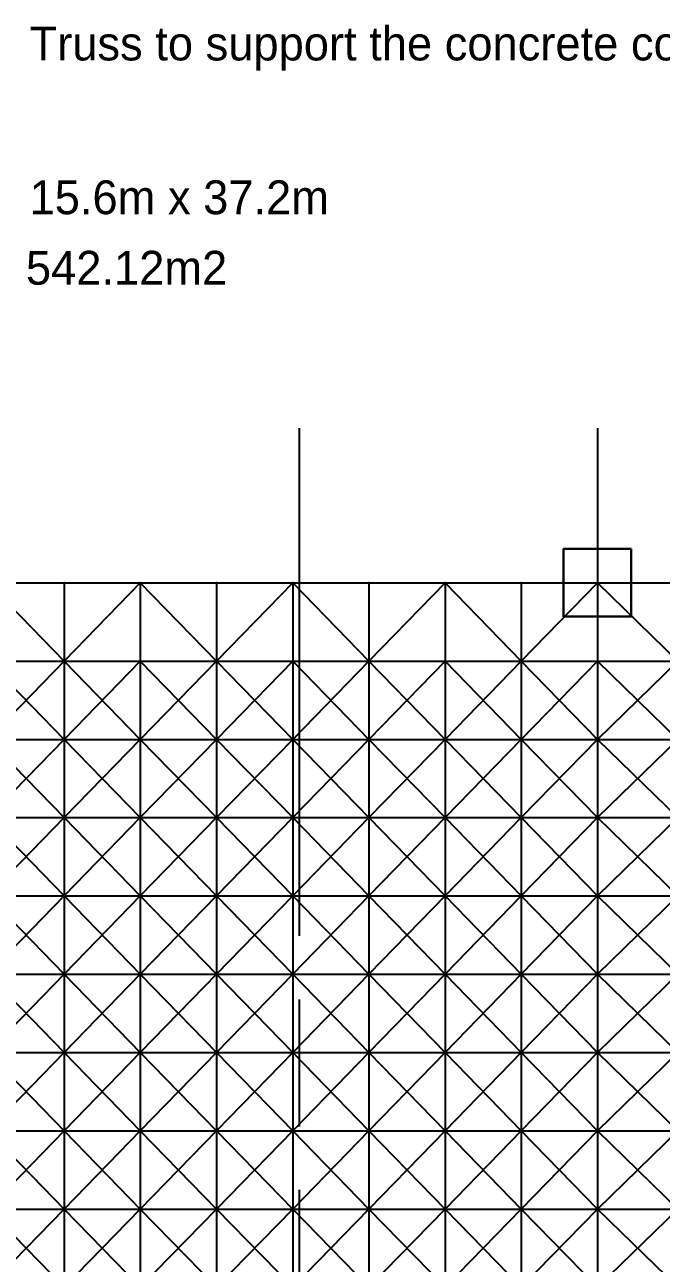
# Model space of a CAD drawing. Header units: millimetres. Extents: x -7.6 to 39, y -2.6 to 21.4.
# Drawn here: x 0.43 to 7.95, y 6.76 to 21.39 of the extents above; entities that cross this region are included whole.
import ezdxf

# ---------------------------------------------------------------- set-up
doc = ezdxf.new("R2010")
doc.units = ezdxf.units.MM
doc.linetypes.add('AM_ISO08W050x2', pattern=[9, 6, -0.75, 1.5, -0.75])
doc.layers.add('01_01_parede exterior', color=5, linetype='Continuous', lineweight=30)
for name, color, linetype in [('01_09_eixos', 124, 'AM_ISO08W050x2'), ('01_14_legenda_desenho', 252, 'Continuous'), ('Bars', 7, 'Continuous'), ('Fixed Nodes', 7, 'Continuous'), ('Nodes', 7, 'Continuous')]:
    doc.layers.add(name, color=color, linetype=linetype)

msp = doc.modelspace()

# ---------------------------------------------------------------- linework, layer by layer
at = {"layer": '01_01_parede exterior'}
msp.add_lwpolyline([(7.6, 15.2), (6.8, 15.2), (6.8, 14.4), (7.6, 14.4)], close=True, dxfattribs=at)
at = {"layer": '01_09_eixos'}
for p, q in [((3.675, 16.627), (3.675, -2.161)), ((7.2, 16.627), (7.2, -2.161)), ((-1.398, 14.8), (38.964, 14.8)), ((-1.398, 7.4), (38.964, 7.4))]:
    msp.add_line(p, q, dxfattribs=at)
msp.add_lwpolyline([(-1.398, 11.1), (38.964, 11.1)], dxfattribs=at)
at = {"layer": 'Bars'}
for points in [[(0, 14.8, 0), (0.9, 14.8, 0)], [(0, 14.8, 0), (0.9, 13.875, 0)], [(0, 14.8, 0), (0.9, 13.875, -0.8)], [(0.9, 14.8, 0), (0.9, 13.875, 0)], [(0.9, 14.8, 0), (1.8, 14.8, 0)], [(0.9, 14.8, 0), (0.9, 13.875, -0.8)], [(1.8, 14.8, 0), (0.9, 13.875, 0)], [(1.8, 14.8, 0), (0.9, 13.875, -0.8)], [(1.8, 14.8, 0), (1.8, 13.875, 0)], [(1.8, 14.8, 0), (2.7, 14.8, 0)], [(1.8, 14.8, 0), (1.8, 13.875, -0.8)], [(1.8, 14.8, 0), (2.7, 13.875, 0)], [(1.8, 14.8, 0), (2.7, 13.875, -0.8)], [(2.7, 14.8, 0), (2.7, 13.875, 0)], [(2.7, 14.8, 0), (3.6, 14.8, 0)], [(2.7, 14.8, 0), (2.7, 13.875, -0.8)], [(3.6, 14.8, 0), (2.7, 13.875, 0)], [(3.6, 14.8, 0), (2.7, 13.875, -0.8)], [(3.6, 14.8, 0), (3.6, 13.875, 0)], [(3.6, 14.8, 0), (4.5, 14.8, 0)], [(3.6, 14.8, 0), (3.6, 13.875, -0.8)], [(3.6, 14.8, 0), (4.5, 13.875, 0)], [(3.6, 14.8, 0), (4.5, 13.875, -0.8)], [(4.5, 14.8, 0), (4.5, 13.875, 0)], [(4.5, 14.8, 0), (5.4, 14.8, 0)], [(4.5, 14.8, 0), (4.5, 13.875, -0.8)], [(5.4, 14.8, 0), (4.5, 13.875, 0)], [(5.4, 14.8, 0), (4.5, 13.875, -0.8)], [(5.4, 14.8, 0), (5.4, 13.875, 0)], [(5.4, 14.8, 0), (6.3, 14.8, 0)], [(5.4, 14.8, 0), (5.4, 13.875, -0.8)], [(5.4, 14.8, 0), (6.3, 13.875, 0)], [(5.4, 14.8, 0), (6.3, 13.875, -0.8)], [(6.3, 14.8, 0), (6.3, 13.875, 0)], [(6.3, 14.8, 0), (7.2, 14.8, 0)], [(6.3, 14.8, 0), (6.3, 13.875, -0.8)], [(7.2, 14.8, 0), (6.3, 13.875, 0)], [(7.2, 14.8, 0), (6.3, 13.875, -0.8)], [(7.2, 14.8, 0), (7.2, 13.875, 0)], [(7.2, 14.8, 0), (8.15, 14.8, 0)], [(7.2, 14.8, 0), (7.2, 13.875, -0.8)], [(7.2, 14.8, 0), (8.15, 13.875, 0)], [(7.2, 14.8, 0), (8.15, 13.875, -0.8)], [(0, 13.875, 0), (0.9, 13.875, 0)], [(0, 13.875, -0.8), (0.9, 13.875, -0.8)], [(0, 13.875, 0), (0.9, 13.875, -0.8)], [(0.9, 13.875, 0), (0, 12.95, 0)], [(0, 13.875, -0.8), (0.9, 12.95, -0.8)], [(0.9, 13.875, -0.8), (0, 12.95, 0)], [(0.9, 13.875, 0), (0.9, 13.875, -0.8)], [(0.9, 13.875, 0), (0.9, 12.95, 0)], [(0.9, 13.875, -0.8), (0.9, 12.95, -0.8)], [(0.9, 13.875, 0), (1.8, 13.875, 0)], [(0.9, 13.875, -0.8), (1.8, 13.875, -0.8)], [(0.9, 13.875, -0.8), (1.8, 13.875, 0)], [(0.9, 13.875, -0.8), (0.9, 12.95, 0)], [(0.9, 13.875, 0), (1.8, 12.95, 0)], [(1.8, 13.875, -0.8), (0.9, 12.95, -0.8)], [(0.9, 13.875, -0.8), (1.8, 12.95, 0)], [(1.8, 13.875, 0), (1.8, 13.875, -0.8)], [(1.8, 13.875, 0), (1.8, 12.95, 0)], [(1.8, 13.875, -0.8), (1.8, 12.95, -0.8)], [(1.8, 13.875, 0), (2.7, 13.875, 0)], [(1.8, 13.875, -0.8), (2.7, 13.875, -0.8)], [(1.8, 13.875, 0), (2.7, 13.875, -0.8)], [(1.8, 13.875, -0.8), (1.8, 12.95, 0)], [(2.7, 13.875, 0), (1.8, 12.95, 0)], [(1.8, 13.875, -0.8), (2.7, 12.95, -0.8)], [(2.7, 13.875, -0.8), (1.8, 12.95, 0)], [(2.7, 13.875, 0), (2.7, 13.875, -0.8)], [(2.7, 13.875, 0), (2.7, 12.95, 0)], [(2.7, 13.875, -0.8), (2.7, 12.95, -0.8)], [(2.7, 13.875, 0), (3.6, 13.875, 0)], [(2.7, 13.875, -0.8), (3.6, 13.875, -0.8)], [(2.7, 13.875, -0.8), (3.6, 13.875, 0)], [(2.7, 13.875, -0.8), (2.7, 12.95, 0)], [(2.7, 13.875, 0), (3.6, 12.95, 0)], [(3.6, 13.875, -0.8), (2.7, 12.95, -0.8)], [(2.7, 13.875, -0.8), (3.6, 12.95, 0)], [(3.6, 13.875, 0), (3.6, 13.875, -0.8)], [(3.6, 13.875, 0), (3.6, 12.95, 0)], [(3.6, 13.875, -0.8), (3.6, 12.95, -0.8)], [(3.6, 13.875, 0), (4.5, 13.875, 0)], [(3.6, 13.875, -0.8), (4.5, 13.875, -0.8)], [(3.6, 13.875, 0), (4.5, 13.875, -0.8)], [(3.6, 13.875, -0.8), (3.6, 12.95, 0)], [(4.5, 13.875, 0), (3.6, 12.95, 0)], [(3.6, 13.875, -0.8), (4.5, 12.95, -0.8)], [(4.5, 13.875, -0.8), (3.6, 12.95, 0)], [(4.5, 13.875, 0), (4.5, 13.875, -0.8)], [(4.5, 13.875, 0), (4.5, 12.95, 0)], [(4.5, 13.875, -0.8), (4.5, 12.95, -0.8)], [(4.5, 13.875, 0), (5.4, 13.875, 0)], [(4.5, 13.875, -0.8), (5.4, 13.875, -0.8)], [(4.5, 13.875, -0.8), (5.4, 13.875, 0)], [(4.5, 13.875, -0.8), (4.5, 12.95, 0)], [(4.5, 13.875, 0), (5.4, 12.95, 0)], [(5.4, 13.875, -0.8), (4.5, 12.95, -0.8)], [(4.5, 13.875, -0.8), (5.4, 12.95, 0)], [(5.4, 13.875, 0), (5.4, 13.875, -0.8)], [(5.4, 13.875, 0), (5.4, 12.95, 0)], [(5.4, 13.875, -0.8), (5.4, 12.95, -0.8)], [(5.4, 13.875, 0), (6.3, 13.875, 0)], [(5.4, 13.875, -0.8), (6.3, 13.875, -0.8)], [(5.4, 13.875, 0), (6.3, 13.875, -0.8)], [(5.4, 13.875, -0.8), (5.4, 12.95, 0)], [(6.3, 13.875, 0), (5.4, 12.95, 0)], [(5.4, 13.875, -0.8), (6.3, 12.95, -0.8)], [(6.3, 13.875, -0.8), (5.4, 12.95, 0)], [(6.3, 13.875, 0), (6.3, 13.875, -0.8)], [(6.3, 13.875, 0), (6.3, 12.95, 0)], [(6.3, 13.875, -0.8), (6.3, 12.95, -0.8)], [(6.3, 13.875, 0), (7.2, 13.875, 0)], [(6.3, 13.875, -0.8), (7.2, 13.875, -0.8)], [(6.3, 13.875, -0.8), (7.2, 13.875, 0)], [(6.3, 13.875, -0.8), (6.3, 12.95, 0)], [(6.3, 13.875, 0), (7.2, 12.95, 0)], [(7.2, 13.875, -0.8), (6.3, 12.95, -0.8)], [(6.3, 13.875, -0.8), (7.2, 12.95, 0)], [(7.2, 13.875, 0), (7.2, 13.875, -0.8)], [(7.2, 13.875, 0), (7.2, 12.95, 0)], [(7.2, 13.875, -0.8), (7.2, 12.95, -0.8)], [(7.2, 13.875, 0), (8.15, 13.875, 0)], [(7.2, 13.875, -0.8), (8.15, 13.875, -0.8)], [(7.2, 13.875, 0), (8.15, 13.875, -0.8)], [(7.2, 13.875, -0.8), (7.2, 12.95, 0)], [(8.15, 13.875, 0), (7.2, 12.95, 0)], [(7.2, 13.875, -0.8), (8.15, 12.95, -0.8)], [(8.15, 13.875, -0.8), (7.2, 12.95, 0)], [(0, 12.95, 0), (0.9, 12.95, 0)], [(0, 12.95, -0.8), (0.9, 12.95, -0.8)], [(0, 12.95, 0), (0.9, 12.95, -0.8)], [(0, 12.95, 0), (0.9, 12.025, 0)], [(0.9, 12.95, -0.8), (0, 12.025, -0.8)], [(0, 12.95, 0), (0.9, 12.025, -0.8)], [(0.9, 12.95, 0), (0.9, 12.95, -0.8)], [(0.9, 12.95, 0), (0.9, 12.025, 0)], [(0.9, 12.95, -0.8), (0.9, 12.025, -0.8)], [(0.9, 12.95, 0), (1.8, 12.95, 0)], [(0.9, 12.95, -0.8), (1.8, 12.95, -0.8)], [(0.9, 12.95, -0.8), (1.8, 12.95, 0)], [(0.9, 12.95, 0), (0.9, 12.025, -0.8)], [(1.8, 12.95, 0), (0.9, 12.025, 0)], [(0.9, 12.95, -0.8), (1.8, 12.025, -0.8)], [(1.8, 12.95, 0), (0.9, 12.025, -0.8)], [(1.8, 12.95, 0), (1.8, 12.95, -0.8)], [(1.8, 12.95, 0), (1.8, 12.025, 0)], [(1.8, 12.95, -0.8), (1.8, 12.025, -0.8)], [(1.8, 12.95, 0), (2.7, 12.95, 0)], [(1.8, 12.95, -0.8), (2.7, 12.95, -0.8)], [(1.8, 12.95, 0), (2.7, 12.95, -0.8)], [(1.8, 12.95, 0), (1.8, 12.025, -0.8)], [(1.8, 12.95, 0), (2.7, 12.025, 0)], [(2.7, 12.95, -0.8), (1.8, 12.025, -0.8)], [(1.8, 12.95, 0), (2.7, 12.025, -0.8)], [(2.7, 12.95, 0), (2.7, 12.95, -0.8)], [(2.7, 12.95, 0), (2.7, 12.025, 0)], [(2.7, 12.95, -0.8), (2.7, 12.025, -0.8)], [(2.7, 12.95, 0), (3.6, 12.95, 0)], [(2.7, 12.95, -0.8), (3.6, 12.95, -0.8)], [(2.7, 12.95, -0.8), (3.6, 12.95, 0)], [(2.7, 12.95, 0), (2.7, 12.025, -0.8)], [(3.6, 12.95, 0), (2.7, 12.025, 0)], [(2.7, 12.95, -0.8), (3.6, 12.025, -0.8)], [(3.6, 12.95, 0), (2.7, 12.025, -0.8)], [(3.6, 12.95, 0), (3.6, 12.95, -0.8)], [(3.6, 12.95, 0), (3.6, 12.025, 0)], [(3.6, 12.95, -0.8), (3.6, 12.025, -0.8)], [(3.6, 12.95, 0), (4.5, 12.95, 0)], [(3.6, 12.95, -0.8), (4.5, 12.95, -0.8)], [(3.6, 12.95, 0), (4.5, 12.95, -0.8)], [(3.6, 12.95, 0), (3.6, 12.025, -0.8)], [(3.6, 12.95, 0), (4.5, 12.025, 0)], [(4.5, 12.95, -0.8), (3.6, 12.025, -0.8)], [(3.6, 12.95, 0), (4.5, 12.025, -0.8)], [(4.5, 12.95, 0), (4.5, 12.95, -0.8)], [(4.5, 12.95, 0), (4.5, 12.025, 0)], [(4.5, 12.95, -0.8), (4.5, 12.025, -0.8)], [(4.5, 12.95, 0), (5.4, 12.95, 0)], [(4.5, 12.95, -0.8), (5.4, 12.95, -0.8)], [(4.5, 12.95, -0.8), (5.4, 12.95, 0)], [(4.5, 12.95, 0), (4.5, 12.025, -0.8)], [(5.4, 12.95, 0), (4.5, 12.025, 0)], [(4.5, 12.95, -0.8), (5.4, 12.025, -0.8)], [(5.4, 12.95, 0), (4.5, 12.025, -0.8)], [(5.4, 12.95, 0), (5.4, 12.95, -0.8)], [(5.4, 12.95, 0), (5.4, 12.025, 0)], [(5.4, 12.95, -0.8), (5.4, 12.025, -0.8)], [(5.4, 12.95, 0), (6.3, 12.95, 0)], [(5.4, 12.95, -0.8), (6.3, 12.95, -0.8)], [(5.4, 12.95, 0), (6.3, 12.95, -0.8)], [(5.4, 12.95, 0), (5.4, 12.025, -0.8)], [(5.4, 12.95, 0), (6.3, 12.025, 0)], [(6.3, 12.95, -0.8), (5.4, 12.025, -0.8)], [(5.4, 12.95, 0), (6.3, 12.025, -0.8)], [(6.3, 12.95, 0), (6.3, 12.95, -0.8)], [(6.3, 12.95, 0), (6.3, 12.025, 0)], [(6.3, 12.95, -0.8), (6.3, 12.025, -0.8)], [(6.3, 12.95, 0), (7.2, 12.95, 0)], [(6.3, 12.95, -0.8), (7.2, 12.95, -0.8)], [(6.3, 12.95, -0.8), (7.2, 12.95, 0)], [(6.3, 12.95, 0), (6.3, 12.025, -0.8)], [(7.2, 12.95, 0), (6.3, 12.025, 0)], [(6.3, 12.95, -0.8), (7.2, 12.025, -0.8)], [(7.2, 12.95, 0), (6.3, 12.025, -0.8)], [(7.2, 12.95, 0), (7.2, 12.95, -0.8)], [(7.2, 12.95, 0), (7.2, 12.025, 0)], [(7.2, 12.95, -0.8), (7.2, 12.025, -0.8)], [(7.2, 12.95, 0), (8.15, 12.95, 0)], [(7.2, 12.95, -0.8), (8.15, 12.95, -0.8)], [(7.2, 12.95, 0), (8.15, 12.95, -0.8)], [(7.2, 12.95, 0), (7.2, 12.025, -0.8)], [(7.2, 12.95, 0), (8.15, 12.025, 0)], [(8.15, 12.95, -0.8), (7.2, 12.025, -0.8)], [(7.2, 12.95, 0), (8.15, 12.025, -0.8)], [(0, 12.025, 0), (0.9, 12.025, 0)], [(0, 12.025, -0.8), (0.9, 12.025, -0.8)], [(0, 12.025, 0), (0.9, 12.025, -0.8)], [(0.9, 12.025, 0), (0, 11.1, 0)], [(0, 12.025, -0.8), (0.9, 11.1, -0.8)], [(0.9, 12.025, -0.8), (0, 11.1, 0)], [(0.9, 12.025, 0), (0.9, 12.025, -0.8)], [(0.9, 12.025, 0), (0.9, 11.1, 0)], [(0.9, 12.025, -0.8), (0.9, 11.1, -0.8)], [(0.9, 12.025, 0), (1.8, 12.025, 0)], [(0.9, 12.025, -0.8), (1.8, 12.025, -0.8)], [(0.9, 12.025, -0.8), (1.8, 12.025, 0)], [(0.9, 12.025, -0.8), (0.9, 11.1, 0)], [(0.9, 12.025, 0), (1.8, 11.1, 0)], [(1.8, 12.025, -0.8), (0.9, 11.1, -0.8)], [(0.9, 12.025, -0.8), (1.8, 11.1, 0)], [(1.8, 12.025, 0), (1.8, 12.025, -0.8)], [(1.8, 12.025, 0), (1.8, 11.1, 0)], [(1.8, 12.025, -0.8), (1.8, 11.1, -0.8)], [(1.8, 12.025, 0), (2.7, 12.025, 0)], [(1.8, 12.025, -0.8), (2.7, 12.025, -0.8)], [(1.8, 12.025, 0), (2.7, 12.025, -0.8)], [(1.8, 12.025, -0.8), (1.8, 11.1, 0)], [(2.7, 12.025, 0), (1.8, 11.1, 0)], [(1.8, 12.025, -0.8), (2.7, 11.1, -0.8)], [(2.7, 12.025, -0.8), (1.8, 11.1, 0)], [(2.7, 12.025, 0), (2.7, 12.025, -0.8)], [(2.7, 12.025, 0), (2.7, 11.1, 0)], [(2.7, 12.025, -0.8), (2.7, 11.1, -0.8)], [(2.7, 12.025, 0), (3.6, 12.025, 0)], [(2.7, 12.025, -0.8), (3.6, 12.025, -0.8)], [(2.7, 12.025, -0.8), (3.6, 12.025, 0)], [(2.7, 12.025, -0.8), (2.7, 11.1, 0)], [(2.7, 12.025, 0), (3.6, 11.1, 0)], [(3.6, 12.025, -0.8), (2.7, 11.1, -0.8)], [(2.7, 12.025, -0.8), (3.6, 11.1, 0)], [(3.6, 12.025, 0), (3.6, 12.025, -0.8)], [(3.6, 12.025, 0), (3.6, 11.1, 0)], [(3.6, 12.025, -0.8), (3.6, 11.1, -0.8)], [(3.6, 12.025, 0), (4.5, 12.025, 0)], [(3.6, 12.025, -0.8), (4.5, 12.025, -0.8)], [(3.6, 12.025, 0), (4.5, 12.025, -0.8)], [(3.6, 12.025, -0.8), (3.6, 11.1, 0)], [(4.5, 12.025, 0), (3.6, 11.1, 0)], [(3.6, 12.025, -0.8), (4.5, 11.1, -0.8)], [(4.5, 12.025, -0.8), (3.6, 11.1, 0)], [(4.5, 12.025, 0), (4.5, 12.025, -0.8)], [(4.5, 12.025, 0), (4.5, 11.1, 0)], [(4.5, 12.025, -0.8), (4.5, 11.1, -0.8)], [(4.5, 12.025, 0), (5.4, 12.025, 0)], [(4.5, 12.025, -0.8), (5.4, 12.025, -0.8)], [(4.5, 12.025, -0.8), (5.4, 12.025, 0)], [(4.5, 12.025, -0.8), (4.5, 11.1, 0)], [(4.5, 12.025, 0), (5.4, 11.1, 0)], [(5.4, 12.025, -0.8), (4.5, 11.1, -0.8)], [(4.5, 12.025, -0.8), (5.4, 11.1, 0)], [(5.4, 12.025, 0), (5.4, 12.025, -0.8)], [(5.4, 12.025, 0), (5.4, 11.1, 0)], [(5.4, 12.025, -0.8), (5.4, 11.1, -0.8)], [(5.4, 12.025, 0), (6.3, 12.025, 0)], [(5.4, 12.025, -0.8), (6.3, 12.025, -0.8)], [(5.4, 12.025, 0), (6.3, 12.025, -0.8)], [(5.4, 12.025, -0.8), (5.4, 11.1, 0)], [(6.3, 12.025, 0), (5.4, 11.1, 0)], [(5.4, 12.025, -0.8), (6.3, 11.1, -0.8)], [(6.3, 12.025, -0.8), (5.4, 11.1, 0)], [(6.3, 12.025, 0), (6.3, 12.025, -0.8)], [(6.3, 12.025, 0), (6.3, 11.1, 0)], [(6.3, 12.025, -0.8), (6.3, 11.1, -0.8)], [(6.3, 12.025, 0), (7.2, 12.025, 0)], [(6.3, 12.025, -0.8), (7.2, 12.025, -0.8)], [(6.3, 12.025, -0.8), (7.2, 12.025, 0)], [(6.3, 12.025, -0.8), (6.3, 11.1, 0)], [(6.3, 12.025, 0), (7.2, 11.1, 0)], [(7.2, 12.025, -0.8), (6.3, 11.1, -0.8)], [(6.3, 12.025, -0.8), (7.2, 11.1, 0)], [(7.2, 12.025, 0), (7.2, 12.025, -0.8)], [(7.2, 12.025, 0), (7.2, 11.1, 0)], [(7.2, 12.025, -0.8), (7.2, 11.1, -0.8)], [(7.2, 12.025, 0), (8.15, 12.025, 0)], [(7.2, 12.025, -0.8), (8.15, 12.025, -0.8)], [(7.2, 12.025, 0), (8.15, 12.025, -0.8)], [(7.2, 12.025, -0.8), (7.2, 11.1, 0)], [(8.15, 12.025, 0), (7.2, 11.1, 0)], [(7.2, 12.025, -0.8), (8.15, 11.1, -0.8)], [(8.15, 12.025, -0.8), (7.2, 11.1, 0)], [(0, 11.1, 0), (0.9, 11.1, 0)], [(0, 11.1, -0.8), (0.9, 11.1, -0.8)], [(0, 11.1, 0), (0.9, 11.1, -0.8)], [(0, 11.1, 0), (0.9, 10.175, 0)], [(0.9, 11.1, -0.8), (0, 10.175, -0.8)], [(0, 11.1, 0), (0.9, 10.175, -0.8)], [(0.9, 11.1, 0), (0.9, 11.1, -0.8)], [(0.9, 11.1, 0), (0.9, 10.175, 0)], [(0.9, 11.1, -0.8), (0.9, 10.175, -0.8)], [(0.9, 11.1, 0), (1.8, 11.1, 0)], [(0.9, 11.1, -0.8), (1.8, 11.1, -0.8)], [(0.9, 11.1, -0.8), (1.8, 11.1, 0)], [(0.9, 11.1, 0), (0.9, 10.175, -0.8)], [(1.8, 11.1, 0), (0.9, 10.175, 0)], [(0.9, 11.1, -0.8), (1.8, 10.175, -0.8)], [(1.8, 11.1, 0), (0.9, 10.175, -0.8)], [(1.8, 11.1, 0), (1.8, 11.1, -0.8)], [(1.8, 11.1, 0), (1.8, 10.175, 0)], [(1.8, 11.1, -0.8), (1.8, 10.175, -0.8)], [(1.8, 11.1, 0), (2.7, 11.1, 0)], [(1.8, 11.1, -0.8), (2.7, 11.1, -0.8)], [(1.8, 11.1, 0), (2.7, 11.1, -0.8)], [(1.8, 11.1, 0), (1.8, 10.175, -0.8)], [(1.8, 11.1, 0), (2.7, 10.175, 0)], [(2.7, 11.1, -0.8), (1.8, 10.175, -0.8)], [(1.8, 11.1, 0), (2.7, 10.175, -0.8)], [(2.7, 11.1, 0), (2.7, 11.1, -0.8)], [(2.7, 11.1, 0), (2.7, 10.175, 0)], [(2.7, 11.1, -0.8), (2.7, 10.175, -0.8)], [(2.7, 11.1, 0), (3.6, 11.1, 0)], [(2.7, 11.1, -0.8), (3.6, 11.1, -0.8)], [(2.7, 11.1, -0.8), (3.6, 11.1, 0)], [(2.7, 11.1, 0), (2.7, 10.175, -0.8)], [(3.6, 11.1, 0), (2.7, 10.175, 0)], [(2.7, 11.1, -0.8), (3.6, 10.175, -0.8)], [(3.6, 11.1, 0), (2.7, 10.175, -0.8)], [(3.6, 11.1, 0), (3.6, 11.1, -0.8)], [(3.6, 11.1, 0), (3.6, 10.175, 0)], [(3.6, 11.1, -0.8), (3.6, 10.175, -0.8)], [(3.6, 11.1, 0), (4.5, 11.1, 0)], [(3.6, 11.1, -0.8), (4.5, 11.1, -0.8)], [(3.6, 11.1, 0), (4.5, 11.1, -0.8)], [(3.6, 11.1, 0), (3.6, 10.175, -0.8)], [(3.6, 11.1, 0), (4.5, 10.175, 0)], [(4.5, 11.1, -0.8), (3.6, 10.175, -0.8)], [(3.6, 11.1, 0), (4.5, 10.175, -0.8)], [(4.5, 11.1, 0), (4.5, 11.1, -0.8)], [(4.5, 11.1, 0), (4.5, 10.175, 0)], [(4.5, 11.1, -0.8), (4.5, 10.175, -0.8)], [(4.5, 11.1, 0), (5.4, 11.1, 0)], [(4.5, 11.1, -0.8), (5.4, 11.1, -0.8)], [(4.5, 11.1, -0.8), (5.4, 11.1, 0)], [(4.5, 11.1, 0), (4.5, 10.175, -0.8)], [(5.4, 11.1, 0), (4.5, 10.175, 0)], [(4.5, 11.1, -0.8), (5.4, 10.175, -0.8)], [(5.4, 11.1, 0), (4.5, 10.175, -0.8)], [(5.4, 11.1, 0), (5.4, 11.1, -0.8)], [(5.4, 11.1, 0), (5.4, 10.175, 0)], [(5.4, 11.1, -0.8), (5.4, 10.175, -0.8)], [(5.4, 11.1, 0), (6.3, 11.1, 0)], [(5.4, 11.1, -0.8), (6.3, 11.1, -0.8)], [(5.4, 11.1, 0), (6.3, 11.1, -0.8)], [(5.4, 11.1, 0), (5.4, 10.175, -0.8)], [(5.4, 11.1, 0), (6.3, 10.175, 0)], [(6.3, 11.1, -0.8), (5.4, 10.175, -0.8)], [(5.4, 11.1, 0), (6.3, 10.175, -0.8)], [(6.3, 11.1, 0), (6.3, 11.1, -0.8)], [(6.3, 11.1, 0), (6.3, 10.175, 0)], [(6.3, 11.1, -0.8), (6.3, 10.175, -0.8)], [(6.3, 11.1, 0), (7.2, 11.1, 0)], [(6.3, 11.1, -0.8), (7.2, 11.1, -0.8)], [(6.3, 11.1, -0.8), (7.2, 11.1, 0)], [(6.3, 11.1, 0), (6.3, 10.175, -0.8)], [(7.2, 11.1, 0), (6.3, 10.175, 0)], [(6.3, 11.1, -0.8), (7.2, 10.175, -0.8)], [(7.2, 11.1, 0), (6.3, 10.175, -0.8)], [(7.2, 11.1, 0), (7.2, 11.1, -0.8)], [(7.2, 11.1, 0), (7.2, 10.175, 0)], [(7.2, 11.1, -0.8), (7.2, 10.175, -0.8)], [(7.2, 11.1, 0), (8.15, 11.1, 0)], [(7.2, 11.1, -0.8), (8.15, 11.1, -0.8)], [(7.2, 11.1, 0), (8.15, 11.1, -0.8)], [(7.2, 11.1, 0), (7.2, 10.175, -0.8)], [(7.2, 11.1, 0), (8.15, 10.175, 0)], [(8.15, 11.1, -0.8), (7.2, 10.175, -0.8)], [(7.2, 11.1, 0), (8.15, 10.175, -0.8)], [(0, 10.175, 0), (0.9, 10.175, 0)], [(0, 10.175, -0.8), (0.9, 10.175, -0.8)], [(0, 10.175, 0), (0.9, 10.175, -0.8)], [(0.9, 10.175, 0), (0, 9.25, 0)], [(0, 10.175, -0.8), (0.9, 9.25, -0.8)], [(0.9, 10.175, -0.8), (0, 9.25, 0)], [(0.9, 10.175, 0), (0.9, 10.175, -0.8)], [(0.9, 10.175, 0), (0.9, 9.25, 0)], [(0.9, 10.175, -0.8), (0.9, 9.25, -0.8)], [(0.9, 10.175, 0), (1.8, 10.175, 0)], [(0.9, 10.175, -0.8), (1.8, 10.175, -0.8)], [(0.9, 10.175, -0.8), (1.8, 10.175, 0)], [(0.9, 10.175, -0.8), (0.9, 9.25, 0)], [(0.9, 10.175, 0), (1.8, 9.25, 0)], [(1.8, 10.175, -0.8), (0.9, 9.25, -0.8)], [(0.9, 10.175, -0.8), (1.8, 9.25, 0)], [(1.8, 10.175, 0), (1.8, 10.175, -0.8)], [(1.8, 10.175, 0), (1.8, 9.25, 0)], [(1.8, 10.175, -0.8), (1.8, 9.25, -0.8)], [(1.8, 10.175, 0), (2.7, 10.175, 0)], [(1.8, 10.175, -0.8), (2.7, 10.175, -0.8)], [(1.8, 10.175, 0), (2.7, 10.175, -0.8)], [(1.8, 10.175, -0.8), (1.8, 9.25, 0)], [(2.7, 10.175, 0), (1.8, 9.25, 0)], [(1.8, 10.175, -0.8), (2.7, 9.25, -0.8)], [(2.7, 10.175, -0.8), (1.8, 9.25, 0)], [(2.7, 10.175, 0), (2.7, 10.175, -0.8)], [(2.7, 10.175, 0), (2.7, 9.25, 0)], [(2.7, 10.175, -0.8), (2.7, 9.25, -0.8)], [(2.7, 10.175, 0), (3.6, 10.175, 0)], [(2.7, 10.175, -0.8), (3.6, 10.175, -0.8)], [(2.7, 10.175, -0.8), (3.6, 10.175, 0)], [(2.7, 10.175, -0.8), (2.7, 9.25, 0)], [(2.7, 10.175, 0), (3.6, 9.25, 0)], [(3.6, 10.175, -0.8), (2.7, 9.25, -0.8)], [(2.7, 10.175, -0.8), (3.6, 9.25, 0)], [(3.6, 10.175, 0), (3.6, 10.175, -0.8)], [(3.6, 10.175, 0), (3.6, 9.25, 0)], [(3.6, 10.175, -0.8), (3.6, 9.25, -0.8)], [(3.6, 10.175, 0), (4.5, 10.175, 0)], [(3.6, 10.175, -0.8), (4.5, 10.175, -0.8)], [(3.6, 10.175, 0), (4.5, 10.175, -0.8)], [(3.6, 10.175, -0.8), (3.6, 9.25, 0)], [(4.5, 10.175, 0), (3.6, 9.25, 0)], [(3.6, 10.175, -0.8), (4.5, 9.25, -0.8)], [(4.5, 10.175, -0.8), (3.6, 9.25, 0)], [(4.5, 10.175, 0), (4.5, 10.175, -0.8)], [(4.5, 10.175, 0), (4.5, 9.25, 0)], [(4.5, 10.175, -0.8), (4.5, 9.25, -0.8)], [(4.5, 10.175, 0), (5.4, 10.175, 0)], [(4.5, 10.175, -0.8), (5.4, 10.175, -0.8)], [(4.5, 10.175, -0.8), (5.4, 10.175, 0)], [(4.5, 10.175, -0.8), (4.5, 9.25, 0)], [(4.5, 10.175, 0), (5.4, 9.25, 0)], [(5.4, 10.175, -0.8), (4.5, 9.25, -0.8)], [(4.5, 10.175, -0.8), (5.4, 9.25, 0)], [(5.4, 10.175, 0), (5.4, 10.175, -0.8)], [(5.4, 10.175, 0), (5.4, 9.25, 0)], [(5.4, 10.175, -0.8), (5.4, 9.25, -0.8)], [(5.4, 10.175, 0), (6.3, 10.175, 0)], [(5.4, 10.175, -0.8), (6.3, 10.175, -0.8)], [(5.4, 10.175, 0), (6.3, 10.175, -0.8)], [(5.4, 10.175, -0.8), (5.4, 9.25, 0)], [(6.3, 10.175, 0), (5.4, 9.25, 0)], [(5.4, 10.175, -0.8), (6.3, 9.25, -0.8)], [(6.3, 10.175, -0.8), (5.4, 9.25, 0)], [(6.3, 10.175, 0), (6.3, 10.175, -0.8)], [(6.3, 10.175, 0), (6.3, 9.25, 0)], [(6.3, 10.175, -0.8), (6.3, 9.25, -0.8)], [(6.3, 10.175, 0), (7.2, 10.175, 0)], [(6.3, 10.175, -0.8), (7.2, 10.175, -0.8)], [(6.3, 10.175, -0.8), (7.2, 10.175, 0)], [(6.3, 10.175, -0.8), (6.3, 9.25, 0)], [(6.3, 10.175, 0), (7.2, 9.25, 0)], [(7.2, 10.175, -0.8), (6.3, 9.25, -0.8)], [(6.3, 10.175, -0.8), (7.2, 9.25, 0)], [(7.2, 10.175, 0), (7.2, 10.175, -0.8)], [(7.2, 10.175, 0), (7.2, 9.25, 0)], [(7.2, 10.175, -0.8), (7.2, 9.25, -0.8)], [(7.2, 10.175, 0), (8.15, 10.175, 0)], [(7.2, 10.175, -0.8), (8.15, 10.175, -0.8)], [(7.2, 10.175, 0), (8.15, 10.175, -0.8)], [(7.2, 10.175, -0.8), (7.2, 9.25, 0)], [(8.15, 10.175, 0), (7.2, 9.25, 0)], [(7.2, 10.175, -0.8), (8.15, 9.25, -0.8)], [(8.15, 10.175, -0.8), (7.2, 9.25, 0)], [(0, 9.25, 0), (0.9, 9.25, 0)], [(0, 9.25, -0.8), (0.9, 9.25, -0.8)], [(0, 9.25, 0), (0.9, 9.25, -0.8)], [(0, 9.25, 0), (0.9, 8.325, 0)], [(0.9, 9.25, -0.8), (0, 8.325, -0.8)], [(0, 9.25, 0), (0.9, 8.325, -0.8)], [(0.9, 9.25, 0), (0.9, 9.25, -0.8)], [(0.9, 9.25, 0), (0.9, 8.325, 0)], [(0.9, 9.25, -0.8), (0.9, 8.325, -0.8)], [(0.9, 9.25, 0), (1.8, 9.25, 0)], [(0.9, 9.25, -0.8), (1.8, 9.25, -0.8)], [(0.9, 9.25, -0.8), (1.8, 9.25, 0)], [(0.9, 9.25, 0), (0.9, 8.325, -0.8)], [(1.8, 9.25, 0), (0.9, 8.325, 0)], [(0.9, 9.25, -0.8), (1.8, 8.325, -0.8)], [(1.8, 9.25, 0), (0.9, 8.325, -0.8)], [(1.8, 9.25, 0), (1.8, 9.25, -0.8)], [(1.8, 9.25, 0), (1.8, 8.325, 0)], [(1.8, 9.25, -0.8), (1.8, 8.325, -0.8)], [(1.8, 9.25, 0), (2.7, 9.25, 0)], [(1.8, 9.25, -0.8), (2.7, 9.25, -0.8)], [(1.8, 9.25, 0), (2.7, 9.25, -0.8)], [(1.8, 9.25, 0), (1.8, 8.325, -0.8)], [(1.8, 9.25, 0), (2.7, 8.325, 0)], [(2.7, 9.25, -0.8), (1.8, 8.325, -0.8)], [(1.8, 9.25, 0), (2.7, 8.325, -0.8)], [(2.7, 9.25, 0), (2.7, 9.25, -0.8)], [(2.7, 9.25, 0), (2.7, 8.325, 0)], [(2.7, 9.25, -0.8), (2.7, 8.325, -0.8)], [(2.7, 9.25, 0), (3.6, 9.25, 0)], [(2.7, 9.25, -0.8), (3.6, 9.25, -0.8)], [(2.7, 9.25, -0.8), (3.6, 9.25, 0)], [(2.7, 9.25, 0), (2.7, 8.325, -0.8)], [(3.6, 9.25, 0), (2.7, 8.325, 0)], [(2.7, 9.25, -0.8), (3.6, 8.325, -0.8)], [(3.6, 9.25, 0), (2.7, 8.325, -0.8)], [(3.6, 9.25, 0), (3.6, 9.25, -0.8)], [(3.6, 9.25, 0), (3.6, 8.325, 0)], [(3.6, 9.25, -0.8), (3.6, 8.325, -0.8)], [(3.6, 9.25, 0), (4.5, 9.25, 0)], [(3.6, 9.25, -0.8), (4.5, 9.25, -0.8)], [(3.6, 9.25, 0), (4.5, 9.25, -0.8)], [(3.6, 9.25, 0), (3.6, 8.325, -0.8)], [(3.6, 9.25, 0), (4.5, 8.325, 0)], [(4.5, 9.25, -0.8), (3.6, 8.325, -0.8)], [(3.6, 9.25, 0), (4.5, 8.325, -0.8)], [(4.5, 9.25, 0), (4.5, 9.25, -0.8)], [(4.5, 9.25, 0), (4.5, 8.325, 0)], [(4.5, 9.25, -0.8), (4.5, 8.325, -0.8)], [(4.5, 9.25, 0), (5.4, 9.25, 0)], [(4.5, 9.25, -0.8), (5.4, 9.25, -0.8)], [(4.5, 9.25, -0.8), (5.4, 9.25, 0)], [(4.5, 9.25, 0), (4.5, 8.325, -0.8)], [(5.4, 9.25, 0), (4.5, 8.325, 0)], [(4.5, 9.25, -0.8), (5.4, 8.325, -0.8)], [(5.4, 9.25, 0), (4.5, 8.325, -0.8)], [(5.4, 9.25, 0), (5.4, 9.25, -0.8)], [(5.4, 9.25, 0), (5.4, 8.325, 0)], [(5.4, 9.25, -0.8), (5.4, 8.325, -0.8)], [(5.4, 9.25, 0), (6.3, 9.25, 0)], [(5.4, 9.25, -0.8), (6.3, 9.25, -0.8)], [(5.4, 9.25, 0), (6.3, 9.25, -0.8)], [(5.4, 9.25, 0), (5.4, 8.325, -0.8)], [(5.4, 9.25, 0), (6.3, 8.325, 0)], [(6.3, 9.25, -0.8), (5.4, 8.325, -0.8)], [(5.4, 9.25, 0), (6.3, 8.325, -0.8)], [(6.3, 9.25, 0), (6.3, 9.25, -0.8)], [(6.3, 9.25, 0), (6.3, 8.325, 0)], [(6.3, 9.25, -0.8), (6.3, 8.325, -0.8)], [(6.3, 9.25, 0), (7.2, 9.25, 0)], [(6.3, 9.25, -0.8), (7.2, 9.25, -0.8)], [(6.3, 9.25, -0.8), (7.2, 9.25, 0)], [(6.3, 9.25, 0), (6.3, 8.325, -0.8)], [(7.2, 9.25, 0), (6.3, 8.325, 0)], [(6.3, 9.25, -0.8), (7.2, 8.325, -0.8)], [(7.2, 9.25, 0), (6.3, 8.325, -0.8)], [(7.2, 9.25, 0), (7.2, 9.25, -0.8)], [(7.2, 9.25, 0), (7.2, 8.325, 0)], [(7.2, 9.25, -0.8), (7.2, 8.325, -0.8)], [(7.2, 9.25, 0), (8.15, 9.25, 0)], [(7.2, 9.25, -0.8), (8.15, 9.25, -0.8)], [(7.2, 9.25, 0), (8.15, 9.25, -0.8)], [(7.2, 9.25, 0), (7.2, 8.325, -0.8)], [(7.2, 9.25, 0), (8.15, 8.325, 0)], [(8.15, 9.25, -0.8), (7.2, 8.325, -0.8)], [(7.2, 9.25, 0), (8.15, 8.325, -0.8)], [(0, 8.325, 0), (0.9, 8.325, 0)], [(0, 8.325, -0.8), (0.9, 8.325, -0.8)], [(0, 8.325, 0), (0.9, 8.325, -0.8)], [(0.9, 8.325, 0), (0, 7.4, 0)], [(0, 8.325, -0.8), (0.9, 7.4, -0.8)], [(0.9, 8.325, -0.8), (0, 7.4, 0)], [(0.9, 8.325, 0), (0.9, 8.325, -0.8)], [(0.9, 8.325, 0), (0.9, 7.4, 0)], [(0.9, 8.325, -0.8), (0.9, 7.4, -0.8)], [(0.9, 8.325, 0), (1.8, 8.325, 0)], [(0.9, 8.325, -0.8), (1.8, 8.325, -0.8)], [(0.9, 8.325, -0.8), (1.8, 8.325, 0)], [(0.9, 8.325, -0.8), (0.9, 7.4, 0)], [(0.9, 8.325, 0), (1.8, 7.4, 0)], [(1.8, 8.325, -0.8), (0.9, 7.4, -0.8)], [(0.9, 8.325, -0.8), (1.8, 7.4, 0)], [(1.8, 8.325, 0), (1.8, 8.325, -0.8)], [(1.8, 8.325, 0), (1.8, 7.4, 0)], [(1.8, 8.325, -0.8), (1.8, 7.4, -0.8)], [(1.8, 8.325, 0), (2.7, 8.325, 0)], [(1.8, 8.325, -0.8), (2.7, 8.325, -0.8)], [(1.8, 8.325, 0), (2.7, 8.325, -0.8)], [(1.8, 8.325, -0.8), (1.8, 7.4, 0)], [(2.7, 8.325, 0), (1.8, 7.4, 0)], [(1.8, 8.325, -0.8), (2.7, 7.4, -0.8)], [(2.7, 8.325, -0.8), (1.8, 7.4, 0)], [(2.7, 8.325, 0), (2.7, 8.325, -0.8)], [(2.7, 8.325, 0), (2.7, 7.4, 0)], [(2.7, 8.325, -0.8), (2.7, 7.4, -0.8)], [(2.7, 8.325, 0), (3.6, 8.325, 0)], [(2.7, 8.325, -0.8), (3.6, 8.325, -0.8)], [(2.7, 8.325, -0.8), (3.6, 8.325, 0)], [(2.7, 8.325, -0.8), (2.7, 7.4, 0)], [(2.7, 8.325, 0), (3.6, 7.4, 0)], [(3.6, 8.325, -0.8), (2.7, 7.4, -0.8)], [(2.7, 8.325, -0.8), (3.6, 7.4, 0)], [(3.6, 8.325, 0), (3.6, 8.325, -0.8)], [(3.6, 8.325, 0), (3.6, 7.4, 0)], [(3.6, 8.325, -0.8), (3.6, 7.4, -0.8)], [(3.6, 8.325, 0), (4.5, 8.325, 0)], [(3.6, 8.325, -0.8), (4.5, 8.325, -0.8)], [(3.6, 8.325, 0), (4.5, 8.325, -0.8)], [(3.6, 8.325, -0.8), (3.6, 7.4, 0)], [(4.5, 8.325, 0), (3.6, 7.4, 0)], [(3.6, 8.325, -0.8), (4.5, 7.4, -0.8)], [(4.5, 8.325, -0.8), (3.6, 7.4, 0)], [(4.5, 8.325, 0), (4.5, 8.325, -0.8)], [(4.5, 8.325, 0), (4.5, 7.4, 0)], [(4.5, 8.325, -0.8), (4.5, 7.4, -0.8)], [(4.5, 8.325, 0), (5.4, 8.325, 0)], [(4.5, 8.325, -0.8), (5.4, 8.325, -0.8)], [(4.5, 8.325, -0.8), (5.4, 8.325, 0)], [(4.5, 8.325, -0.8), (4.5, 7.4, 0)], [(4.5, 8.325, 0), (5.4, 7.4, 0)], [(5.4, 8.325, -0.8), (4.5, 7.4, -0.8)], [(4.5, 8.325, -0.8), (5.4, 7.4, 0)], [(5.4, 8.325, 0), (5.4, 8.325, -0.8)], [(5.4, 8.325, 0), (5.4, 7.4, 0)], [(5.4, 8.325, -0.8), (5.4, 7.4, -0.8)], [(5.4, 8.325, 0), (6.3, 8.325, 0)], [(5.4, 8.325, -0.8), (6.3, 8.325, -0.8)], [(5.4, 8.325, 0), (6.3, 8.325, -0.8)], [(5.4, 8.325, -0.8), (5.4, 7.4, 0)], [(6.3, 8.325, 0), (5.4, 7.4, 0)], [(5.4, 8.325, -0.8), (6.3, 7.4, -0.8)], [(6.3, 8.325, -0.8), (5.4, 7.4, 0)], [(6.3, 8.325, 0), (6.3, 8.325, -0.8)], [(6.3, 8.325, 0), (6.3, 7.4, 0)], [(6.3, 8.325, -0.8), (6.3, 7.4, -0.8)], [(6.3, 8.325, 0), (7.2, 8.325, 0)], [(6.3, 8.325, -0.8), (7.2, 8.325, -0.8)], [(6.3, 8.325, -0.8), (7.2, 8.325, 0)], [(6.3, 8.325, -0.8), (6.3, 7.4, 0)], [(6.3, 8.325, 0), (7.2, 7.4, 0)], [(7.2, 8.325, -0.8), (6.3, 7.4, -0.8)], [(6.3, 8.325, -0.8), (7.2, 7.4, 0)], [(7.2, 8.325, 0), (7.2, 8.325, -0.8)], [(7.2, 8.325, 0), (7.2, 7.4, 0)], [(7.2, 8.325, -0.8), (7.2, 7.4, -0.8)], [(7.2, 8.325, 0), (8.15, 8.325, 0)], [(7.2, 8.325, -0.8), (8.15, 8.325, -0.8)], [(7.2, 8.325, 0), (8.15, 8.325, -0.8)], [(7.2, 8.325, -0.8), (7.2, 7.4, 0)], [(8.15, 8.325, 0), (7.2, 7.4, 0)], [(7.2, 8.325, -0.8), (8.15, 7.4, -0.8)], [(8.15, 8.325, -0.8), (7.2, 7.4, 0)], [(0, 7.4, 0), (0.9, 7.4, 0)], [(0, 7.4, -0.8), (0.9, 7.4, -0.8)], [(0, 7.4, 0), (0.9, 7.4, -0.8)], [(0, 7.4, 0), (0.9, 6.475, 0)], [(0.9, 7.4, -0.8), (0, 6.475, -0.8)], [(0, 7.4, 0), (0.9, 6.475, -0.8)], [(0.9, 7.4, 0), (0.9, 7.4, -0.8)], [(0.9, 7.4, 0), (0.9, 6.475, 0)], [(0.9, 7.4, -0.8), (0.9, 6.475, -0.8)], [(0.9, 7.4, 0), (1.8, 7.4, 0)], [(0.9, 7.4, -0.8), (1.8, 7.4, -0.8)], [(0.9, 7.4, -0.8), (1.8, 7.4, 0)], [(0.9, 7.4, 0), (0.9, 6.475, -0.8)], [(1.8, 7.4, 0), (0.9, 6.475, 0)], [(0.9, 7.4, -0.8), (1.8, 6.475, -0.8)], [(1.8, 7.4, 0), (0.9, 6.475, -0.8)], [(1.8, 7.4, 0), (1.8, 7.4, -0.8)], [(1.8, 7.4, 0), (1.8, 6.475, 0)], [(1.8, 7.4, -0.8), (1.8, 6.475, -0.8)], [(1.8, 7.4, 0), (2.7, 7.4, 0)], [(1.8, 7.4, -0.8), (2.7, 7.4, -0.8)], [(1.8, 7.4, 0), (2.7, 7.4, -0.8)], [(1.8, 7.4, 0), (1.8, 6.475, -0.8)], [(1.8, 7.4, 0), (2.7, 6.475, 0)], [(2.7, 7.4, -0.8), (1.8, 6.475, -0.8)], [(1.8, 7.4, 0), (2.7, 6.475, -0.8)], [(2.7, 7.4, 0), (2.7, 7.4, -0.8)], [(2.7, 7.4, 0), (2.7, 6.475, 0)], [(2.7, 7.4, -0.8), (2.7, 6.475, -0.8)], [(2.7, 7.4, 0), (3.6, 7.4, 0)], [(2.7, 7.4, -0.8), (3.6, 7.4, -0.8)], [(2.7, 7.4, -0.8), (3.6, 7.4, 0)], [(2.7, 7.4, 0), (2.7, 6.475, -0.8)], [(3.6, 7.4, 0), (2.7, 6.475, 0)], [(2.7, 7.4, -0.8), (3.6, 6.475, -0.8)], [(3.6, 7.4, 0), (2.7, 6.475, -0.8)], [(3.6, 7.4, 0), (3.6, 7.4, -0.8)], [(3.6, 7.4, 0), (3.6, 6.475, 0)], [(3.6, 7.4, -0.8), (3.6, 6.475, -0.8)], [(3.6, 7.4, 0), (4.5, 7.4, 0)], [(3.6, 7.4, -0.8), (4.5, 7.4, -0.8)], [(3.6, 7.4, 0), (4.5, 7.4, -0.8)], [(3.6, 7.4, 0), (3.6, 6.475, -0.8)], [(3.6, 7.4, 0), (4.5, 6.475, 0)], [(4.5, 7.4, -0.8), (3.6, 6.475, -0.8)], [(3.6, 7.4, 0), (4.5, 6.475, -0.8)], [(4.5, 7.4, 0), (4.5, 7.4, -0.8)], [(4.5, 7.4, 0), (4.5, 6.475, 0)], [(4.5, 7.4, -0.8), (4.5, 6.475, -0.8)], [(4.5, 7.4, 0), (5.4, 7.4, 0)], [(4.5, 7.4, -0.8), (5.4, 7.4, -0.8)], [(4.5, 7.4, -0.8), (5.4, 7.4, 0)], [(4.5, 7.4, 0), (4.5, 6.475, -0.8)], [(5.4, 7.4, 0), (4.5, 6.475, 0)], [(4.5, 7.4, -0.8), (5.4, 6.475, -0.8)], [(5.4, 7.4, 0), (4.5, 6.475, -0.8)], [(5.4, 7.4, 0), (5.4, 7.4, -0.8)], [(5.4, 7.4, 0), (5.4, 6.475, 0)], [(5.4, 7.4, -0.8), (5.4, 6.475, -0.8)], [(5.4, 7.4, 0), (6.3, 7.4, 0)], [(5.4, 7.4, -0.8), (6.3, 7.4, -0.8)], [(5.4, 7.4, 0), (6.3, 7.4, -0.8)], [(5.4, 7.4, 0), (5.4, 6.475, -0.8)], [(5.4, 7.4, 0), (6.3, 6.475, 0)], [(6.3, 7.4, -0.8), (5.4, 6.475, -0.8)], [(5.4, 7.4, 0), (6.3, 6.475, -0.8)], [(6.3, 7.4, 0), (6.3, 7.4, -0.8)], [(6.3, 7.4, 0), (6.3, 6.475, 0)], [(6.3, 7.4, -0.8), (6.3, 6.475, -0.8)], [(6.3, 7.4, 0), (7.2, 7.4, 0)], [(6.3, 7.4, -0.8), (7.2, 7.4, -0.8)], [(6.3, 7.4, -0.8), (7.2, 7.4, 0)], [(6.3, 7.4, 0), (6.3, 6.475, -0.8)], [(7.2, 7.4, 0), (6.3, 6.475, 0)], [(6.3, 7.4, -0.8), (7.2, 6.475, -0.8)], [(7.2, 7.4, 0), (6.3, 6.475, -0.8)], [(7.2, 7.4, 0), (7.2, 7.4, -0.8)], [(7.2, 7.4, 0), (7.2, 6.475, 0)], [(7.2, 7.4, -0.8), (7.2, 6.475, -0.8)], [(7.2, 7.4, 0), (8.15, 7.4, 0)], [(7.2, 7.4, -0.8), (8.15, 7.4, -0.8)], [(7.2, 7.4, 0), (8.15, 7.4, -0.8)], [(7.2, 7.4, 0), (7.2, 6.475, -0.8)], [(7.2, 7.4, 0), (8.15, 6.475, 0)], [(8.15, 7.4, -0.8), (7.2, 6.475, -0.8)], [(7.2, 7.4, 0), (8.15, 6.475, -0.8)]]:
    msp.add_polyline3d(points, dxfattribs=at)
at = {"layer": 'Fixed Nodes'}
msp.add_point((7.2, 14.8), dxfattribs=at)
at = {"layer": 'Nodes'}
for p in [(0.9, 14.8), (1.8, 14.8), (2.7, 14.8), (3.6, 14.8), (4.5, 14.8), (5.4, 14.8), (6.3, 14.8), (0.9, 13.875), (0.9, 13.875, -0.8), (1.8, 13.875), (1.8, 13.875, -0.8), (2.7, 13.875), (2.7, 13.875, -0.8), (3.6, 13.875), (3.6, 13.875, -0.8), (4.5, 13.875), (4.5, 13.875, -0.8), (5.4, 13.875), (5.4, 13.875, -0.8), (6.3, 13.875), (6.3, 13.875, -0.8), (7.2, 13.875), (7.2, 13.875, -0.8), (0.9, 12.95), (0.9, 12.95, -0.8), (1.8, 12.95), (1.8, 12.95, -0.8), (2.7, 12.95), (2.7, 12.95, -0.8), (3.6, 12.95), (3.6, 12.95, -0.8), (4.5, 12.95), (4.5, 12.95, -0.8), (5.4, 12.95), (5.4, 12.95, -0.8), (6.3, 12.95), (6.3, 12.95, -0.8), (7.2, 12.95), (7.2, 12.95, -0.8), (0.9, 12.025), (0.9, 12.025, -0.8), (1.8, 12.025), (1.8, 12.025, -0.8), (2.7, 12.025), (2.7, 12.025, -0.8), (3.6, 12.025), (3.6, 12.025, -0.8), (4.5, 12.025), (4.5, 12.025, -0.8), (5.4, 12.025), (5.4, 12.025, -0.8), (6.3, 12.025), (6.3, 12.025, -0.8), (7.2, 12.025), (7.2, 12.025, -0.8), (0.9, 11.1), (0.9, 11.1, -0.8), (1.8, 11.1), (1.8, 11.1, -0.8), (2.7, 11.1), (2.7, 11.1, -0.8), (3.6, 11.1), (3.6, 11.1, -0.8), (4.5, 11.1), (4.5, 11.1, -0.8), (5.4, 11.1), (5.4, 11.1, -0.8), (6.3, 11.1), (6.3, 11.1, -0.8), (7.2, 11.1), (7.2, 11.1, -0.8), (0.9, 10.175), (0.9, 10.175, -0.8), (1.8, 10.175), (1.8, 10.175, -0.8), (2.7, 10.175), (2.7, 10.175, -0.8), (3.6, 10.175), (3.6, 10.175, -0.8), (4.5, 10.175), (4.5, 10.175, -0.8), (5.4, 10.175), (5.4, 10.175, -0.8), (6.3, 10.175), (6.3, 10.175, -0.8), (7.2, 10.175), (7.2, 10.175, -0.8), (0.9, 9.25), (0.9, 9.25, -0.8), (1.8, 9.25), (1.8, 9.25, -0.8), (2.7, 9.25), (2.7, 9.25, -0.8), (3.6, 9.25), (3.6, 9.25, -0.8), (4.5, 9.25), (4.5, 9.25, -0.8), (5.4, 9.25), (5.4, 9.25, -0.8), (6.3, 9.25), (6.3, 9.25, -0.8), (7.2, 9.25), (7.2, 9.25, -0.8), (0.9, 8.325), (0.9, 8.325, -0.8), (1.8, 8.325), (1.8, 8.325, -0.8), (2.7, 8.325), (2.7, 8.325, -0.8), (3.6, 8.325), (3.6, 8.325, -0.8), (4.5, 8.325), (4.5, 8.325, -0.8), (5.4, 8.325), (5.4, 8.325, -0.8), (6.3, 8.325), (6.3, 8.325, -0.8), (7.2, 8.325), (7.2, 8.325, -0.8), (0.9, 7.4), (0.9, 7.4, -0.8), (1.8, 7.4), (1.8, 7.4, -0.8), (2.7, 7.4), (2.7, 7.4, -0.8), (3.6, 7.4), (3.6, 7.4, -0.8), (4.5, 7.4), (4.5, 7.4, -0.8), (5.4, 7.4), (5.4, 7.4, -0.8), (6.3, 7.4), (6.3, 7.4, -0.8), (7.2, 7.4), (7.2, 7.4, -0.8)]:
    msp.add_point(p, dxfattribs=at)

# ---------------------------------------------------------------- texts
at = {"layer": '01_14_legenda_desenho', "color": 7, "true_color": 0xffffff}
for s, p in [('Truss to support the concrete coverage slab of 0.5 thickness.', (0.491, 20.972)), ('15.6m x 37.2m', (0.491, 19.155)), ('542.12m2', (0.448, 18.322))]:
    msp.add_text(s, height=0.4, dxfattribs=at).set_placement(p)

doc.saveas('drawing.dxf')
